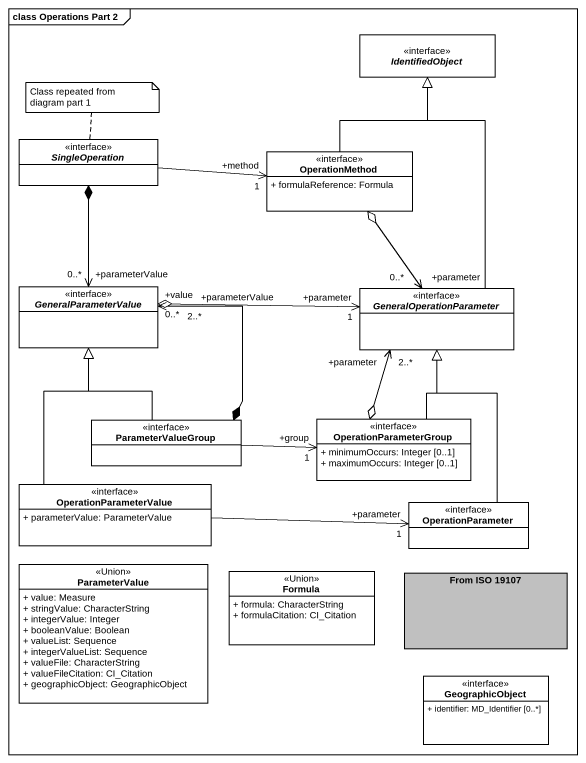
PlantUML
@startuml
mainframe class Operations Part 2
allowmixing
hide circle
hide empty members
skinparam classAttributeIconSize 0
abstract class IdentifiedObject <<interface>>
abstract class SingleOperation <<interface>>
class OperationMethod <<interface>> {
  + formulaReference: Formula
}
abstract class GeneralParameterValue <<interface>>
abstract class GeneralOperationParameter <<interface>>
class ParameterValueGroup <<interface>>
class OperationParameterGroup <<interface>> {
  + minimumOccurs: Integer [0..1]
  + maximumOccurs: Integer [0..1]
}
class OperationParameterValue <<interface>> {
  + parameterValue: ParameterValue
}
class OperationParameter <<interface>>
class ParameterValue <<Union>> {
  + value: Measure
  + stringValue: CharacterString
  + integerValue: Integer
  + booleanValue: Boolean
  + valueList: Sequence
  + integerValueList: Sequence
  + valueFile: CharacterString
  + valueFileCitation: CI_Citation
  + geographicObject: GeographicObject
}
class Formula <<Union>> {
  + formula: CharacterString
  + formulaCitation: CI_Citation
}
rectangle "From ISO 19107" as From_ISO_19107 #C0C0C0
class GeographicObject <<interface>> {
  + identifier: MD_Identifier [0..*]
}
SingleOperation -right-> "+method\n1" OperationMethod
SingleOperation *--> "+parameterValue\n0..*" GeneralParameterValue
OperationMethod -up-|> IdentifiedObject
GeneralOperationParameter -up-|> IdentifiedObject
GeneralOperationParameter "+parameter\n0..*" <-up-o OperationMethod
GeneralOperationParameter "+parameter\n1" <-left-o "+value\n0..*" GeneralParameterValue
GeneralOperationParameter "+parameter\n2..*" <--o OperationParameterGroup
ParameterValueGroup -up-|> GeneralParameterValue
ParameterValueGroup *-up-> "+parameterValue\n2..*" GeneralParameterValue
ParameterValueGroup -right-> "+group\n1" OperationParameterGroup
OperationParameterGroup -up-|> GeneralOperationParameter
OperationParameterValue -up-|> GeneralParameterValue
OperationParameter -up-|> GeneralOperationParameter
OperationParameter "+parameter\n1" <-left- OperationParameterValue
note top of SingleOperation : Class repeated from diagram part 1
@enduml
